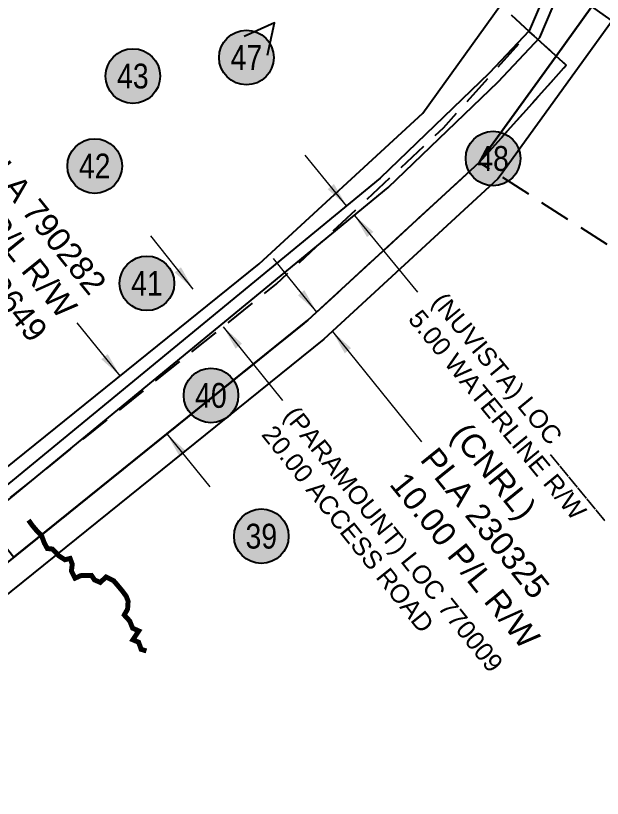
# Model space of a CAD drawing. Extents: x 393512 to 398378, y 6060644 to 6064862.
# Drawn here: x 396853.6 to 397089.9, y 6062385.3 to 6062700.7 of the extents above; entities that cross this region are included whole.
import ezdxf
from ezdxf.enums import TextEntityAlignment as Align

# ---------------------------------------------------------------- set-up
doc = ezdxf.new("R2010")
doc.units = 0
doc.header["$LTSCALE"] = 5
doc.linetypes.add('DASHDOT2', pattern=[12.7, 6.35, -3.175, 0, -3.175])
doc.linetypes.add('foc-ACCESSROAD', pattern=[3.75, 2.5, -1.25])
for name, color, linetype in [('AS-UNDERLAY-H', 141, 'Continuous'), ('AS-WILDLIFE', 131, 'DASHDOT2'), ('CG-NOTES', 7, 'Continuous'), ('F-AR', 190, 'foc-ACCESSROAD'), ('F-RW', 190, 'Continuous'), ('F-WS', 190, 'foc-ACCESSROAD'), ('P-PROPOSED', 10, 'Continuous')]:
    doc.layers.add(name, color=color, linetype=linetype)
for name, color, linetype, lineweight in [('C-AR-T', 13, 'Continuous', 9), ('F-AR-T', 190, 'Continuous', 9), ('F-RW-T', 190, 'Continuous', 9)]:
    doc.layers.add(name, color=color, linetype=linetype, lineweight=lineweight)
doc.styles.add('80CG', font='ARIALN.TTF', dxfattribs={"height": 10})
doc.styles.add('80L', font='ARIALN.TTF', dxfattribs={"height": 10})
doc.styles.add('A60', font='arial.ttf', dxfattribs={"height": 7.35})
doc.styles.add('A80', font='arial.ttf', dxfattribs={"height": 9.5})
doc.dimstyles.new('Compass 5 000', dxfattribs={"dimscale": 5, "dimtxt": 9, "dimasz": 2, "dimexe": 0.2, "dimexo": 0.0625, "dimgap": 0.5, "dimtad": 0, "dimtih": 1, "dimtoh": 1, "dimzin": 0, "dimdsep": 46, "dimtxsty": '80CG', "dimcen": 0.1, "dimse1": 1, "dimse2": 1, "dimclrd": 256, "dimclrt": 256, "dimaunit": 1, "dimadec": 4, "dimazin": 0, "dimtfac": 0.06, "dimtofl": 0, "dimtmove": 0, "dimatfit": 1, "dimfxl": 0.2, "dimtolj": 1, "dimtzin": 0, "dimlwd": -1, "dimarcsym": 0})

# ---------------------------------------------------------------- blocks, each defined once
blk = doc.blocks.new('*U419')
at = {"layer": 'AS-UNDERLAY-H'}
h = blk.add_hatch(color=256, dxfattribs=at)
h.dxf.hatch_style = 1
edge = h.paths.add_edge_path()
edge.add_arc((0, -2.273736754432321e-13), 11.00000000000006, 0, 360)
at = {"layer": 'CG-NOTES', "color": 182}
blk.add_circle((0, 0), 11, dxfattribs=at)
at = {"color": 182, "style": '80L'}
blk.add_attdef('#', text='', height=10, dxfattribs=at).set_placement((0, 0), align=Align.MIDDLE_CENTER)

msp = doc.modelspace()

# ---------------------------------------------------------------- linework, layer by layer
at = {"layer": 'AS-WILDLIFE', "const_width": 1.999211999999999, "flags": 128}
msp.add_lwpolyline([(396858.7704767196, 6062497.412063013), (396860.2995426985, 6062495.268507501), (396862.1957458385, 6062493.011546439), (396864.0368937465, 6062491.145915568), (396865.1251914609, 6062488.204529743), (396866.347011152, 6062485.969967818), (396868.4126698356, 6062485.775166764), (396870.9755351043, 6062483.056262936), (396873.42075546, 6062481.450701405), (396875.5145836248, 6062481.978621184), (396876.3848443644, 6062479.637174611), (396876.0356802483, 6062476.899924058), (396877.5233657876, 6062474.024290439), (396879.808507895, 6062475.046379743), (396884.1013403358, 6062475.169508184), (396885.3282098926, 6062473.337617652), (396887.6481281598, 6062472.328225193), (396890.023765658, 6062474.507613108), (396893.0541992867, 6062473.012744849), (396894.5125408584, 6062471.311101305), (396896.6608929991, 6062468.724797362), (396898.1256838503, 6062466.74157241), (396898.8869734894, 6062464.739592334), (396898.6666756627, 6062461.555148058), (396897.3284465033, 6062459.178038623), (396899.5428160647, 6062456.762367989), (396900.6908039204, 6062453.887777966), (396903.1582972468, 6062452.770021731), (396900.8035695149, 6062449.180320078), (396903.1300984917, 6062448.215731647), (396904.1249544606, 6062445.342526706), (396906.2620888095, 6062444.698408842)], dxfattribs=at)
at = {"layer": 'CG-NOTES', "color": 182}
msp.add_lwpolyline([(396954.9856226285, 6062684.759031021), (396957.8702366436, 6062697.866900429), (396945.653172708, 6062692.309869995)], dxfattribs=at)
at = {"layer": 'F-AR', "flags": 128}
msp.add_lwpolyline([(394977.4170914521, 6061653.578303725), (394981.5030895814, 6061650.016676652), (394986.540477908, 6061645.625127043), (395047.0881973024, 6061592.847111003), (395141.8896282096, 6061510.214801863), (395156.9645453928, 6061497.072439842), (395569.5655606101, 6061137.411628295), (395595.3636378039, 6061156.045465226), (395611.567985796, 6061167.749144704), (395623.7268614328, 6061176.531597769), (395632.7570343231, 6061183.054693776), (395643.4023517116, 6061190.743679463), (395648.9705571855, 6061194.764857054), (395664.6694332692, 6061206.103452831), (395672.8423815464, 6061212.007315975), (395689.4936470359, 6061224.033574579), (395701.6594017747, 6061232.822859038), (395713.8173934586, 6061241.604783992), (395753.153571879, 6061270.01853969), (395764.5281216053, 6061278.447177104), (395799.597199474, 6061304.431148861), (395804.5030526079, 6061307.703566757), (395816.9818674579, 6061316.026641428), (395984.1300444692, 6061427.516720822), (396089.7466131306, 6061565.885509258), (396166.5292491858, 6061666.49248908), (396175.6613718808, 6061678.457356328), (396180.549226382, 6061684.875621982), (396204.7716923269, 6061716.682906232), (396235.1654442461, 6061756.522458095), (396329.1615728108, 6061883.217699293), (396344.0427078187, 6061903.277149132), (396365.0508489942, 6061931.594719259), (396373.2934258103, 6061942.704933682), (396394.6897338532, 6061971.545055977), (396403.625392902, 6061983.590542421), (396427.45555369, 6062015.710357916), (396588.0664433116, 6062232.213908396), (396619.1974380285, 6062274.177050502), (396679.6152117966, 6062355.614145928), (396703.42947417, 6062387.717184335), (396705.2217929676, 6062389.155656507), (396708.1273240641, 6062391.487295839), (396719.8235956699, 6062400.874626667), (396725.0607515177, 6062405.07759733), (396729.2492092509, 6062408.440140509), (396737.3854685175, 6062414.969248281), (396958.5717785447, 6062592.503986373), (397026.0006094048, 6062655.566446106), (397060.6429675139, 6062694.257343867), (397071.3244999389, 6062684.482629835), (397075.3972195121, 6062680.756787918), (397040.3076572088, 6062641.566684993), (396971.2673098088, 6062577.970557529), (396744.6901956222, 6062395.283276591), (396732.3856215941, 6062385.329363985), (396728.2671467608, 6062382.045145164), (396717.9552335594, 6062373.734342203), (396704.1162486482, 6062355.078377948), (396618.4051140058, 6062239.54605097), (396587.2739099234, 6062197.58369235), (396251.145479025, 6061744.499381467), (396223.3186381257, 6061708.028638223), (396191.4872820381, 6061666.309708071), (396191.1626407678, 6061665.884021218), (396182.3915474687, 6061654.389726179), (396182.0801308979, 6061653.98121328), (396150.5367710331, 6061612.640764215), (396114.3797916796, 6061565.248929165), (395998.0032437395, 6061412.733782653), (395828.081171453, 6061299.392274251), (395815.5435964839, 6061291.058499012), (395811.1048471716, 6061288.069637024), (395763.9611885549, 6061253.850585542), (395725.3159653523, 6061225.781146698), (395713.1785547337, 6061216.972333804), (395701.0189523411, 6061208.162505001), (395682.3148822788, 6061194.584783382), (395674.2382303429, 6061188.724100114), (395661.7061251862, 6061179.627189166), (395657.5100872986, 6061176.581891035), (395635.3633603202, 6061160.50551115), (395623.2250989722, 6061151.694832779), (395607.0480329745, 6061139.953078809), (395568.3992734535, 6061111.900026517), (395562.162562922, 6061105.330500891), (395550.8883215028, 6061115.239409001), (395547.6054291903, 6061118.123288249), (395518.2239729289, 6061143.938485418), (395506.7839258728, 6061153.990040959), (395472.2495807859, 6061184.334182957), (395456.0116491509, 6061198.602667842), (395352.3002507519, 6061289.729737444), (395292.9532607949, 6061341.882271497), (395127.9916519573, 6061486.848293717), (395112.5383862248, 6061500.358637054), (395006.0737182405, 6061593.910589851), (394980.716772889, 6061616.194041267), (394951.1488468749, 6061642.175674302), (394936.9827047967, 6061654.623298547)], dxfattribs=at)
at = {"layer": 'F-RW', "flags": 128}
for points in [[(396621.6346066982, 6062380.680516508), (396697.9171376245, 6062424.398139697), (396707.0168600505, 6062429.638401735), (396715.9613875881, 6062434.788830233), (396720.6921499232, 6062437.512489422), (396729.6384035674, 6062442.663683747), (396737.1017041386, 6062446.961665657), (396824.715716376, 6062517.572645119), (396834.1050472514, 6062505.891491741), (396840.5999059183, 6062497.81102122), (396852.8972524771, 6062482.522929082), (396971.2673098088, 6062577.970557529), (397040.3076572088, 6062641.566684993), (397071.3244999389, 6062684.482629835), (397085.7121570873, 6062704.389710489), (397099.9136559254, 6062731.066901015), (397116.3811322973, 6062762.002544894), (397204.5312601542, 6062939.673372562), (397239.3794611131, 6063021.313842677), (397273.4371606656, 6063147.186046025), (397275.2575157627, 6063154.034194648), (397279.3796644144, 6063177.228006246), (397311.0219893031, 6063354.888190141)], [(396667.3742758697, 6062355.882417385), (396696.1721012606, 6062394.70265423), (396701.8721671685, 6062399.285192915), (396709.8196796784, 6062405.669064729), (396713.3309687045, 6062408.502605795), (396721.3824505814, 6062414.985643862), (396725.6037922987, 6062418.385280442), (396733.6993929715, 6062424.904623166), (396737.7539740234, 6062428.20188135), (396951.680222154, 6062600.699409633), (397017.622787861, 6062661.437918295), (397048.9112809658, 6062704.991607158), (397078.4941782183, 6062746.169959202), (397080.0694344162, 6062745.059014082), (397084.2042593317, 6062742.143820633), (397164.2639033075, 6062685.692939196), (397146.9830291422, 6062661.186019142), (397085.7121570873, 6062704.389710489), (397071.3244999389, 6062684.482629835), (397040.3076572088, 6062641.566684993), (396971.2673098088, 6062577.970557529), (396744.6901956222, 6062395.283276591), (396732.3856215941, 6062385.329363985), (396728.2671467608, 6062382.045145164)], [(397093.8771193122, 6062698.63229784), (397048.7480207324, 6062636.157134057), (397047.8569533816, 6062634.923433681), (396977.7819520783, 6062570.37963104), (396847.4760272175, 6062465.317746249), (396841.214942193, 6062473.106899526), (396828.9040697823, 6062488.423384028), (396822.4239786185, 6062496.481159877), (396745.5823598263, 6062434.526083592), (396732.8800640267, 6062427.205550363), (396724.1807710437, 6062422.265778211), (396719.6449867393, 6062419.664675593), (396710.9795609668, 6062414.695991362), (396690.4858282595, 6062402.944420447), (396621.2353894217, 6062363.235788907)]]:
    msp.add_lwpolyline(points, dxfattribs=at)
at = {"layer": 'F-WS', "flags": 128}
msp.add_lwpolyline([(397224.2406280388, 6062697.80605393), (397142.0783349955, 6062576.340766995), (397040.3076572088, 6062641.566684993), (397075.3972195121, 6062680.756787918), (397071.3244999389, 6062684.482629835), (397060.6429675139, 6062694.257343867), (397048.9112809658, 6062704.991607158), (397030.594842186, 6062721.749891854), (397044.9688938823, 6062746.476283122), (397055.3612644306, 6062764.321908728), (397070.0532339105, 6062789.576680722), (397094.8376643021, 6062774.825132054), (397099.1459912, 6062772.260213672), (397116.3811322973, 6062762.002544894), (397224.2406280388, 6062697.80605393)], close=True, dxfattribs=at)
at = {"layer": 'P-PROPOSED', "flags": 128}
for points in [[(397276.1438543329, 6063292.354521208), (397257.6697997297, 6063198.829057186), (397247.7816547731, 6063131.299456334), (397241.6625717013, 6063037.070225899), (397237.1398660493, 6063016.532733387), (397229.3433930386, 6062999.444151411), (397229.2613580854, 6062978.068578216), (397200.5542844172, 6062997.796301307), (397188.6846246783, 6062956.167872299), (397096.3425236667, 6062765.136324235), (397082.0590258515, 6062733.800297623), (397071.2086020618, 6062719.891085855), (397060.5072204293, 6062694.678258011), (397044.4033177557, 6062677.532880633), (397000.3978331866, 6062635.210093658), (396833.9780291729, 6062498.454469059), (396726.102978089, 6062412.174980813), (396700.8779618711, 6062386.488373545), (396532.4412764661, 6062153.816745693)], [(396704.706669269, 6062383.253881951), (396729.4589334496, 6062408.459086322), (396837.1256637762, 6062494.571957647), (397003.7217917028, 6062631.472476586), (397047.9594442279, 6062674.018553791), (397064.7600233167, 6062691.905663174), (397075.5530013656, 6062717.33429537), (397086.3623979412, 6062731.190914149), (397100.8669772129, 6062763.01196302), (397193.3725938296, 6062954.381781919), (397203.4541366185, 6062989.73905395), (397234.2230749954, 6062968.594401481), (397234.3372658351, 6062998.348726447), (397241.9069792192, 6063014.940288749), (397246.62545872, 6063036.366785381), (397252.7561388621, 6063130.774601886), (397262.597133964, 6063197.982199891), (397281.0610065573, 6063291.45611718)]]:
    msp.add_lwpolyline(points, dxfattribs=at)

# ---------------------------------------------------------------- block references
at = {"layer": 'CG-NOTES', "xscale": 1.000381145216327, "yscale": 1.000381145216327, "zscale": 1.000381145216327}
for p, values in [((396946.5439781826, 6062683.868225548), {'#': '47'}), ((396900.7899692473, 6062676.403061246), {'#': '43'}), ((397045.9185774326, 6062643.179456529), {'#': '48'}), ((396885.4255175546, 6062640.140513722), {'#': '42'}), ((396906.4751294211, 6062592.854450972), {'#': '41'}), ((396932.2761339322, 6062547.686897427), {'#': '40'}), ((396952.557835198, 6062490.958065117), {'#': '39'})]:
    msp.add_blockref('*U419', p, dxfattribs=at).add_auto_attribs(values)

# ---------------------------------------------------------------- texts
at = {"layer": 'F-RW-T', "style": 'A80'}
for s, p in [('(CNRL) PLA 790282', (396887.0965292318, 6062590.368439995)), ('30.00 P/L R/W', (396875.264012131, 6062580.827395027)), ('PLAN 792 2649', (396863.4314950308, 6062571.286350059))]:
    msp.add_text(s, height=9.499999999999993, rotation=308.8806598940403, dxfattribs=at).set_placement(p, align=Align.MIDDLE_RIGHT)

# ---------------------------------------------------------------- leaders
at = {"layer": 'C-AR-T'}
for points in [[(396986.8984045219, 6062624.116925933), (396970.1672530894, 6062644.477294658)], [(396990.0716007041, 6062620.255419774), (397015.4639211724, 6062589.355155105)]]:
    msp.add_leader(points, dimstyle='Compass 5 000', dxfattribs=at)
at = {"layer": 'F-AR-T'}
for points in [[(396925.1514888935, 6062590.485789983), (396907.9860057328, 6062611.970579671)], [(396937.2460659919, 6062575.34788545), (396961.0349342292, 6062545.573085272)]]:
    msp.add_leader(points, dimstyle='Compass 5 000', dxfattribs=at)
at = {"layer": 'F-RW-T'}
for points in [[(396974.8785632244, 6062581.297043288), (396957.4096190606, 6062602.929293805)], [(396895.6644003399, 6062555.527708057), (396878.4025333939, 6062576.935135492)], [(396914.4864819548, 6062532.185369262), (396931.7483488999, 6062510.777941827)]]:
    msp.add_leader(points, dimstyle='Compass 5 000', dxfattribs=at)

# ---------------------------------------------------------------- next in the draw order: texts
at = {"layer": 'C-AR-T', "insert": (397026.1109776292, 6062590.452011495), "char_height": 7.349999999999993, "width": 112.6097210095497, "attachment_point": 1, "rotation": 309.41168649218463, "line_spacing_factor": 0.9599999999959121, "style": 'A60', "bg_fill": 3, "box_fill_scale": 1.15, "bg_fill_color": 256, "bg_fill_true_color": 256, "bg_fill_transparency": 0}
msp.add_mtext('\\pi0.69519;(NUVISTA) LOC ______\\P\\pi0;5.00 WATERLINE R/W', dxfattribs=at)

# ---------------------------------------------------------------- next in the draw order: texts
at = {"layer": 'F-AR-T', "style": 'A60'}
for s, p in [('(PARAMOUNT) LOC 770009', (397047.6285625812, 6062437.67019287)), ('20.00 ACCESS ROAD', (397019.7938941242, 6062453.561403627))]:
    msp.add_text(s, height=7.349999999999992, rotation=308.7521987806757, dxfattribs=at).set_placement(p, align=Align.MIDDLE_RIGHT)
at = {"layer": 'F-RW-T', "insert": (397035.8747839152, 6062537.63625031), "char_height": 9.499999999999993, "width": 86.24950204638466, "attachment_point": 1, "rotation": 308.8782245749799, "style": 'A80'}
msp.add_mtext('(CNRL)\\PPLA 230325\\P10.00 P/L R/W', dxfattribs=at)

# ---------------------------------------------------------------- next in the draw order: leaders
at = {"layer": 'F-RW-T'}
msp.add_leader([(396981.1684370678, 6062573.498812128), (397017.0331146012, 6062528.986790454)], dimstyle='Compass 5 000', dxfattribs=at)

doc.saveas('drawing.dxf')
